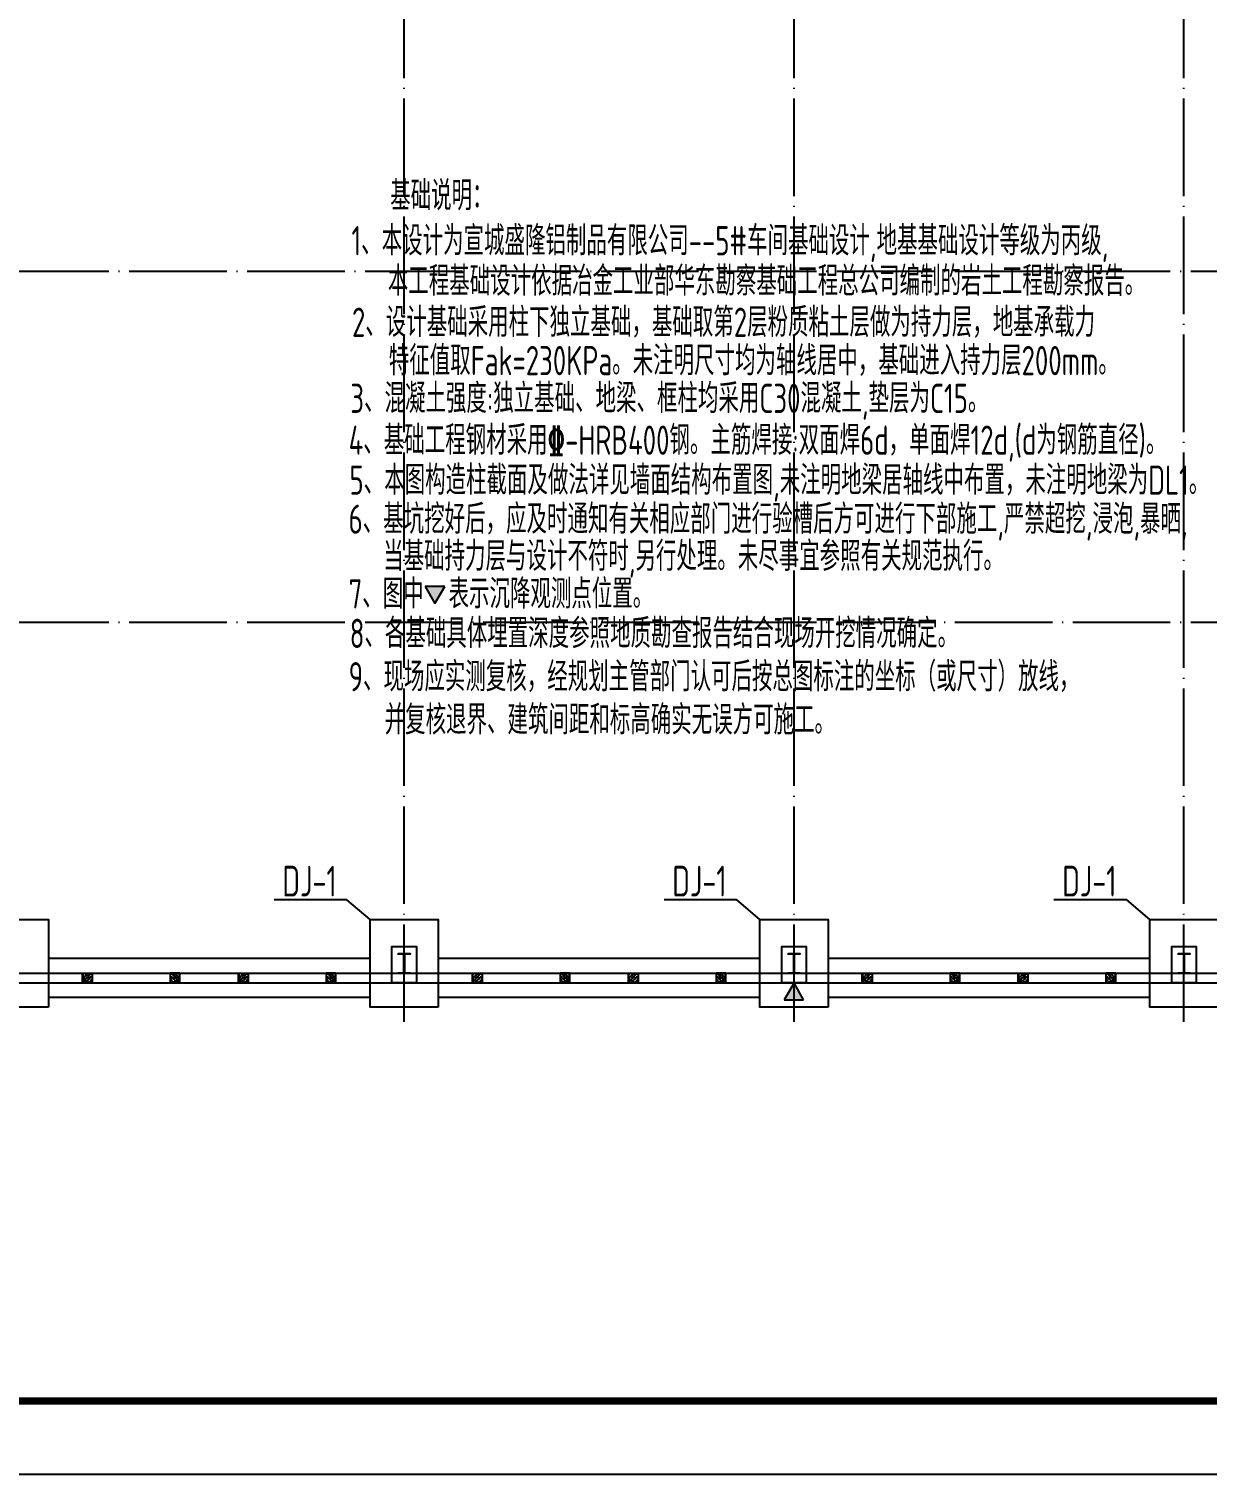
# Model space of a CAD drawing. Extents: x 32461 to 372567, y -698896 to 182569.
# Drawn here: x 105393 to 129568, y -64707 to -35060 of the extents above; entities that cross this region are included whole.
import ezdxf

# ---------------------------------------------------------------- set-up
doc = ezdxf.new("R2010")
doc.units = 0
doc.header["$LTSCALE"] = 1000
doc.header["$MEASUREMENT"] = 0
doc.linetypes.add('DASHDOT', pattern=[25.4, 12.7, -6.35, 0, -6.35])
doc.linetypes.add('DOTE', pattern=[2.42, 2, -0.2, 0.02, -0.2])
for name, color, linetype in [('DHX', 1, 'DASHDOT'), ('DOTE', 252, 'CONTINUOUS'), ('GZ', 30, 'CONTINUOUS'), ('PUB_TITLE', 4, 'CONTINUOUS'), ('S1', 2, 'CONTINUOUS'), ('TEXT', 7, 'CONTINUOUS'), ('WALL', 6, 'CONTINUOUS'), ('基础', 2, 'CONTINUOUS'), ('基础编号', 255, 'CONTINUOUS'), ('柱', 2, 'CONTINUOUS'), ('钢柱', 3, 'CONTINUOUS')]:
    doc.layers.add(name, color=color, linetype=linetype)
doc.styles.add('TSSD_DIMENSION', font='Tssdeng.shx', dxfattribs={"width": 0.8, "bigfont": 'hztxt.shx'})
doc.styles.add('TSSD_REIN', font='atssdeng.shx', dxfattribs={"width": 0.7, "bigfont": 'atssdchn.shx'})

msp = doc.modelspace()

# ---------------------------------------------------------------- hatches: boundary and pattern name
at = {"layer": 'DHX'}
for points in [[(113924.8, -46499.8), (113525, -46499.8), (113721.7, -46847.8)], [(120890, -54978.6), (121289.7, -54978.6), (121093.1, -54630.6)]]:
    msp.add_hatch(color=256, dxfattribs=at).paths.add_polyline_path(points)
at = {"layer": 'GZ'}
h = msp.add_hatch(dxfattribs=at)
h.set_pattern_fill('钢筋混凝土', color=256, scale=20, style=0)
h.set_pattern_definition([(225, (160077.446, 21174.6), (35.35534, -35.35534), []), (230, (160077.45, 21174.6), (-143.45204, 12.55043), [15, -165]), (175, (160077.45, 21174.6), (27.75027, -150.43843), [12, -132]), (280.4514, (160065.49, 21175.65), (-115.70188, -137.8879), [12.74804, -140.22842]), (226.1842, (160077.45, 21134.6), (-213.4482, 33.1038), [22.5, -247.5]), (276.6356, (160059.66, 21137.36), (-186.93254, -194.82357), [19.12206, -210.3426]), (171.1842, (160077.45, 21134.6), (-186.9324, -194.8237), [18, -198]), (201, (160057.45, 21144.6), (-119.38141, 80.52378), [15, -165]), (146, (160057.45, 21144.6), (-48.66307, -145.03), [12, -132]), (251.4514, (160047.5, 21151.31), (-168.04453, -64.5061), [12.74804, -140.22842]), (217.5, (160077.446, 21174.6), (-2.43197, -66.57877), [0, -130.4, 0, -134, 0, -132.5]), (187.5, (160077.446, 21174.6), (-52.61391, -78.88234), [0, -76.4, 0, -127.4, 0, -50.5]), (147.5, (160122.046, 21174.6), (-106.764487, 4.510974), [0, -50, 0, -156, 0, -207]), (137.5, (160142.05, 21174.6), (-116.63723, -20.021), [0, -65, 0, -103.6, 0, -147])])
h.paths.add_polyline_path([(106692.8, -54630.6), (106492.8, -54630.6), (106492.8, -54430.6), (106692.8, -54430.6)])
h = msp.add_hatch(dxfattribs=at)
h.set_pattern_fill('钢筋混凝土', color=256, scale=20, style=0)
h.set_pattern_definition([(315, (54908.16, 21174.6), (-35.35534, -35.35534), []), (310, (54908.16, 21174.6), (143.45204, 12.55043), [15, -165]), (5, (54908.16, 21174.6), (-27.75027, -150.43843), [12, -132]), (259.5486, (54920.12, 21175.65), (115.70188, -137.8879), [12.74804, -140.22842]), (313.8158, (54908.16, 21134.6), (213.4482, 33.1038), [22.5, -247.5]), (263.3644, (54925.95, 21137.36), (186.93254, -194.82357), [19.12206, -210.3426]), (8.8158, (54908.16, 21134.6), (186.9324, -194.8237), [18, -198]), (339, (54928.16, 21144.6), (119.38141, 80.52378), [15, -165]), (34, (54928.16, 21144.6), (48.66307, -145.03), [12, -132]), (288.5486, (54938.11, 21151.31), (168.04453, -64.5061), [12.74804, -140.22842]), (322.5, (54908.16, 21174.6), (2.43197, -66.57877), [0, -130.4, 0, -134, 0, -132.5]), (352.5, (54908.16, 21174.6), (52.61391, -78.88234), [0, -76.4, 0, -127.4, 0, -50.5]), (32.5, (54863.56, 21174.6), (106.764487, 4.510974), [0, -50, 0, -156, 0, -207]), (42.5, (54843.56, 21174.6), (116.63723, -20.021), [0, -65, 0, -103.6, 0, -147])])
h.paths.add_polyline_path([(108292.8, -54630.6), (108492.8, -54630.6), (108492.8, -54430.6), (108292.8, -54430.6)])
h = msp.add_hatch(dxfattribs=at)
h.set_pattern_fill('钢筋混凝土', color=256, scale=20, style=0)
h.set_pattern_definition([(225, (163277.75, 21174.6), (35.35534, -35.35534), []), (230, (163277.75, 21174.6), (-143.45204, 12.55043), [15, -165]), (175, (163277.75, 21174.6), (27.75027, -150.43843), [12, -132]), (280.4514, (163265.8, 21175.65), (-115.70188, -137.8879), [12.74804, -140.22842]), (226.1842, (163277.75, 21134.6), (-213.4482, 33.1038), [22.5, -247.5]), (276.6356, (163259.96, 21137.36), (-186.93254, -194.82357), [19.12206, -210.3426]), (171.1842, (163277.75, 21134.6), (-186.9324, -194.8237), [18, -198]), (201, (163257.75, 21144.6), (-119.38141, 80.52378), [15, -165]), (146, (163257.75, 21144.6), (-48.66307, -145.03), [12, -132]), (251.4514, (163247.8, 21151.31), (-168.04453, -64.5061), [12.74804, -140.22842]), (217.5, (163277.75, 21174.6), (-2.43197, -66.57877), [0, -130.4, 0, -134, 0, -132.5]), (187.5, (163277.75, 21174.6), (-52.61391, -78.88234), [0, -76.4, 0, -127.4, 0, -50.5]), (147.5, (163322.35, 21174.6), (-106.764487, 4.510974), [0, -50, 0, -156, 0, -207]), (137.5, (163342.35, 21174.6), (-116.63723, -20.021), [0, -65, 0, -103.6, 0, -147])])
h.paths.add_polyline_path([(109893.1, -54630.6), (109693.1, -54630.6), (109693.1, -54430.6), (109893.1, -54430.6)])
h = msp.add_hatch(dxfattribs=at)
h.set_pattern_fill('钢筋混凝土', color=256, scale=20, style=0)
h.set_pattern_definition([(315, (58108.467, 21174.6), (-35.35534, -35.35534), []), (310, (58108.47, 21174.6), (143.45204, 12.55043), [15, -165]), (5, (58108.47, 21174.6), (-27.75027, -150.43843), [12, -132]), (259.5486, (58120.42, 21175.65), (115.70188, -137.8879), [12.74804, -140.22842]), (313.8158, (58108.47, 21134.6), (213.4482, 33.1038), [22.5, -247.5]), (263.3644, (58126.25, 21137.36), (186.93254, -194.82357), [19.12206, -210.3426]), (8.8158, (58108.47, 21134.6), (186.9324, -194.8237), [18, -198]), (339, (58128.47, 21144.6), (119.38141, 80.52378), [15, -165]), (34, (58128.47, 21144.6), (48.66307, -145.03), [12, -132]), (288.5486, (58138.42, 21151.31), (168.04453, -64.5061), [12.74804, -140.22842]), (322.5, (58108.467, 21174.6), (2.43197, -66.57877), [0, -130.4, 0, -134, 0, -132.5]), (352.5, (58108.47, 21174.6), (52.61391, -78.88234), [0, -76.4, 0, -127.4, 0, -50.5]), (32.5, (58063.867, 21174.6), (106.764487, 4.510974), [0, -50, 0, -156, 0, -207]), (42.5, (58043.87, 21174.6), (116.63723, -20.021), [0, -65, 0, -103.6, 0, -147])])
h.paths.add_polyline_path([(111493.1, -54630.6), (111693.1, -54630.6), (111693.1, -54430.6), (111493.1, -54430.6)])
h = msp.add_hatch(dxfattribs=at)
h.set_pattern_fill('钢筋混凝土', color=256, scale=20, style=0)
h.set_pattern_definition([(225, (168077.446, 21174.6), (35.35534, -35.35534), []), (230, (168077.45, 21174.6), (-143.45204, 12.55043), [15, -165]), (175, (168077.45, 21174.6), (27.75027, -150.43843), [12, -132]), (280.4514, (168065.49, 21175.65), (-115.70188, -137.8879), [12.74804, -140.22842]), (226.1842, (168077.45, 21134.6), (-213.4482, 33.1038), [22.5, -247.5]), (276.6356, (168059.66, 21137.36), (-186.93254, -194.82357), [19.12206, -210.3426]), (171.1842, (168077.45, 21134.6), (-186.9324, -194.8237), [18, -198]), (201, (168057.45, 21144.6), (-119.38141, 80.52378), [15, -165]), (146, (168057.45, 21144.6), (-48.66307, -145.03), [12, -132]), (251.4514, (168047.5, 21151.31), (-168.04453, -64.5061), [12.74804, -140.22842]), (217.5, (168077.446, 21174.6), (-2.43197, -66.57877), [0, -130.4, 0, -134, 0, -132.5]), (187.5, (168077.446, 21174.6), (-52.61391, -78.88234), [0, -76.4, 0, -127.4, 0, -50.5]), (147.5, (168122.046, 21174.6), (-106.764487, 4.510974), [0, -50, 0, -156, 0, -207]), (137.5, (168142.05, 21174.6), (-116.63723, -20.021), [0, -65, 0, -103.6, 0, -147])])
h.paths.add_polyline_path([(114692.8, -54630.6), (114492.8, -54630.6), (114492.8, -54430.6), (114692.8, -54430.6)])
h = msp.add_hatch(dxfattribs=at)
h.set_pattern_fill('钢筋混凝土', color=256, scale=20, style=0)
h.set_pattern_definition([(315, (62908.16, 21174.6), (-35.35534, -35.35534), []), (310, (62908.16, 21174.6), (143.45204, 12.55043), [15, -165]), (5, (62908.16, 21174.6), (-27.75027, -150.43843), [12, -132]), (259.5486, (62920.12, 21175.65), (115.70188, -137.8879), [12.74804, -140.22842]), (313.8158, (62908.16, 21134.6), (213.4482, 33.1038), [22.5, -247.5]), (263.3644, (62925.95, 21137.36), (186.93254, -194.82357), [19.12206, -210.3426]), (8.8158, (62908.16, 21134.6), (186.9324, -194.8237), [18, -198]), (339, (62928.16, 21144.6), (119.38141, 80.52378), [15, -165]), (34, (62928.16, 21144.6), (48.66307, -145.03), [12, -132]), (288.5486, (62938.11, 21151.31), (168.04453, -64.5061), [12.74804, -140.22842]), (322.5, (62908.16, 21174.6), (2.43197, -66.57877), [0, -130.4, 0, -134, 0, -132.5]), (352.5, (62908.16, 21174.6), (52.61391, -78.88234), [0, -76.4, 0, -127.4, 0, -50.5]), (32.5, (62863.56, 21174.6), (106.764487, 4.510974), [0, -50, 0, -156, 0, -207]), (42.5, (62843.56, 21174.6), (116.63723, -20.021), [0, -65, 0, -103.6, 0, -147])])
h.paths.add_polyline_path([(116292.8, -54630.6), (116492.8, -54630.6), (116492.8, -54430.6), (116292.8, -54430.6)])
h = msp.add_hatch(dxfattribs=at)
h.set_pattern_fill('钢筋混凝土', color=256, scale=20, style=0)
h.set_pattern_definition([(225, (171277.75, 21174.6), (35.35534, -35.35534), []), (230, (171277.75, 21174.6), (-143.45204, 12.55043), [15, -165]), (175, (171277.75, 21174.6), (27.75027, -150.43843), [12, -132]), (280.4514, (171265.8, 21175.65), (-115.70188, -137.8879), [12.74804, -140.22842]), (226.1842, (171277.75, 21134.6), (-213.4482, 33.1038), [22.5, -247.5]), (276.6356, (171259.96, 21137.36), (-186.93254, -194.82357), [19.12206, -210.3426]), (171.1842, (171277.75, 21134.6), (-186.9324, -194.8237), [18, -198]), (201, (171257.75, 21144.6), (-119.38141, 80.52378), [15, -165]), (146, (171257.75, 21144.6), (-48.66307, -145.03), [12, -132]), (251.4514, (171247.8, 21151.31), (-168.04453, -64.5061), [12.74804, -140.22842]), (217.5, (171277.75, 21174.6), (-2.43197, -66.57877), [0, -130.4, 0, -134, 0, -132.5]), (187.5, (171277.75, 21174.6), (-52.61391, -78.88234), [0, -76.4, 0, -127.4, 0, -50.5]), (147.5, (171322.35, 21174.6), (-106.764487, 4.510974), [0, -50, 0, -156, 0, -207]), (137.5, (171342.35, 21174.6), (-116.63723, -20.021), [0, -65, 0, -103.6, 0, -147])])
h.paths.add_polyline_path([(117893.1, -54630.6), (117693.1, -54630.6), (117693.1, -54430.6), (117893.1, -54430.6)])
h = msp.add_hatch(dxfattribs=at)
h.set_pattern_fill('钢筋混凝土', color=256, scale=20, style=0)
h.set_pattern_definition([(315, (66108.467, 21174.6), (-35.35534, -35.35534), []), (310, (66108.47, 21174.6), (143.45204, 12.55043), [15, -165]), (5, (66108.47, 21174.6), (-27.75027, -150.43843), [12, -132]), (259.5486, (66120.42, 21175.65), (115.70188, -137.8879), [12.74804, -140.22842]), (313.8158, (66108.47, 21134.6), (213.4482, 33.1038), [22.5, -247.5]), (263.3644, (66126.25, 21137.36), (186.93254, -194.82357), [19.12206, -210.3426]), (8.8158, (66108.47, 21134.6), (186.9324, -194.8237), [18, -198]), (339, (66128.47, 21144.6), (119.38141, 80.52378), [15, -165]), (34, (66128.47, 21144.6), (48.66307, -145.03), [12, -132]), (288.5486, (66138.42, 21151.31), (168.04453, -64.5061), [12.74804, -140.22842]), (322.5, (66108.467, 21174.6), (2.43197, -66.57877), [0, -130.4, 0, -134, 0, -132.5]), (352.5, (66108.47, 21174.6), (52.61391, -78.88234), [0, -76.4, 0, -127.4, 0, -50.5]), (32.5, (66063.867, 21174.6), (106.764487, 4.510974), [0, -50, 0, -156, 0, -207]), (42.5, (66043.87, 21174.6), (116.63723, -20.021), [0, -65, 0, -103.6, 0, -147])])
h.paths.add_polyline_path([(119493.1, -54630.6), (119693.1, -54630.6), (119693.1, -54430.6), (119493.1, -54430.6)])
h = msp.add_hatch(dxfattribs=at)
h.set_pattern_fill('钢筋混凝土', color=256, scale=20, style=0)
h.set_pattern_definition([(225, (176077.446, 21174.6), (35.35534, -35.35534), []), (230, (176077.45, 21174.6), (-143.45204, 12.55043), [15, -165]), (175, (176077.45, 21174.6), (27.75027, -150.43843), [12, -132]), (280.4514, (176065.49, 21175.65), (-115.70188, -137.8879), [12.74804, -140.22842]), (226.1842, (176077.45, 21134.6), (-213.4482, 33.1038), [22.5, -247.5]), (276.6356, (176059.66, 21137.36), (-186.93254, -194.82357), [19.12206, -210.3426]), (171.1842, (176077.45, 21134.6), (-186.9324, -194.8237), [18, -198]), (201, (176057.45, 21144.6), (-119.38141, 80.52378), [15, -165]), (146, (176057.45, 21144.6), (-48.66307, -145.03), [12, -132]), (251.4514, (176047.5, 21151.31), (-168.04453, -64.5061), [12.74804, -140.22842]), (217.5, (176077.446, 21174.6), (-2.43197, -66.57877), [0, -130.4, 0, -134, 0, -132.5]), (187.5, (176077.446, 21174.6), (-52.61391, -78.88234), [0, -76.4, 0, -127.4, 0, -50.5]), (147.5, (176122.046, 21174.6), (-106.764487, 4.510974), [0, -50, 0, -156, 0, -207]), (137.5, (176142.05, 21174.6), (-116.63723, -20.021), [0, -65, 0, -103.6, 0, -147])])
h.paths.add_polyline_path([(122692.8, -54630.6), (122492.8, -54630.6), (122492.8, -54430.6), (122692.8, -54430.6)])
h = msp.add_hatch(dxfattribs=at)
h.set_pattern_fill('钢筋混凝土', color=256, scale=20, style=0)
h.set_pattern_definition([(315, (70908.16, 21174.6), (-35.35534, -35.35534), []), (310, (70908.16, 21174.6), (143.45204, 12.55043), [15, -165]), (5, (70908.16, 21174.6), (-27.75027, -150.43843), [12, -132]), (259.5486, (70920.12, 21175.65), (115.70188, -137.8879), [12.74804, -140.22842]), (313.8158, (70908.16, 21134.6), (213.4482, 33.1038), [22.5, -247.5]), (263.3644, (70925.95, 21137.36), (186.93254, -194.82357), [19.12206, -210.3426]), (8.8158, (70908.16, 21134.6), (186.9324, -194.8237), [18, -198]), (339, (70928.16, 21144.6), (119.38141, 80.52378), [15, -165]), (34, (70928.16, 21144.6), (48.66307, -145.03), [12, -132]), (288.5486, (70938.11, 21151.31), (168.04453, -64.5061), [12.74804, -140.22842]), (322.5, (70908.16, 21174.6), (2.43197, -66.57877), [0, -130.4, 0, -134, 0, -132.5]), (352.5, (70908.16, 21174.6), (52.61391, -78.88234), [0, -76.4, 0, -127.4, 0, -50.5]), (32.5, (70863.56, 21174.6), (106.764487, 4.510974), [0, -50, 0, -156, 0, -207]), (42.5, (70843.56, 21174.6), (116.63723, -20.021), [0, -65, 0, -103.6, 0, -147])])
h.paths.add_polyline_path([(124292.8, -54630.6), (124492.8, -54630.6), (124492.8, -54430.6), (124292.8, -54430.6)])
h = msp.add_hatch(dxfattribs=at)
h.set_pattern_fill('钢筋混凝土', color=256, scale=20, style=0)
h.set_pattern_definition([(225, (179277.75, 21174.6), (35.35534, -35.35534), []), (230, (179277.75, 21174.6), (-143.45204, 12.55043), [15, -165]), (175, (179277.75, 21174.6), (27.75027, -150.43843), [12, -132]), (280.4514, (179265.8, 21175.65), (-115.70188, -137.8879), [12.74804, -140.22842]), (226.1842, (179277.75, 21134.6), (-213.4482, 33.1038), [22.5, -247.5]), (276.6356, (179259.96, 21137.36), (-186.93254, -194.82357), [19.12206, -210.3426]), (171.1842, (179277.75, 21134.6), (-186.9324, -194.8237), [18, -198]), (201, (179257.75, 21144.6), (-119.38141, 80.52378), [15, -165]), (146, (179257.75, 21144.6), (-48.66307, -145.03), [12, -132]), (251.4514, (179247.8, 21151.31), (-168.04453, -64.5061), [12.74804, -140.22842]), (217.5, (179277.75, 21174.6), (-2.43197, -66.57877), [0, -130.4, 0, -134, 0, -132.5]), (187.5, (179277.75, 21174.6), (-52.61391, -78.88234), [0, -76.4, 0, -127.4, 0, -50.5]), (147.5, (179322.35, 21174.6), (-106.764487, 4.510974), [0, -50, 0, -156, 0, -207]), (137.5, (179342.35, 21174.6), (-116.63723, -20.021), [0, -65, 0, -103.6, 0, -147])])
h.paths.add_polyline_path([(125893.1, -54630.6), (125693.1, -54630.6), (125693.1, -54430.6), (125893.1, -54430.6)])
h = msp.add_hatch(dxfattribs=at)
h.set_pattern_fill('钢筋混凝土', color=256, scale=20, style=0)
h.set_pattern_definition([(315, (74108.467, 21174.6), (-35.35534, -35.35534), []), (310, (74108.47, 21174.6), (143.45204, 12.55043), [15, -165]), (5, (74108.47, 21174.6), (-27.75027, -150.43843), [12, -132]), (259.5486, (74120.42, 21175.65), (115.70188, -137.8879), [12.74804, -140.22842]), (313.8158, (74108.47, 21134.6), (213.4482, 33.1038), [22.5, -247.5]), (263.3644, (74126.25, 21137.36), (186.93254, -194.82357), [19.12206, -210.3426]), (8.8158, (74108.47, 21134.6), (186.9324, -194.8237), [18, -198]), (339, (74128.47, 21144.6), (119.38141, 80.52378), [15, -165]), (34, (74128.47, 21144.6), (48.66307, -145.03), [12, -132]), (288.5486, (74138.42, 21151.31), (168.04453, -64.5061), [12.74804, -140.22842]), (322.5, (74108.467, 21174.6), (2.43197, -66.57877), [0, -130.4, 0, -134, 0, -132.5]), (352.5, (74108.47, 21174.6), (52.61391, -78.88234), [0, -76.4, 0, -127.4, 0, -50.5]), (32.5, (74063.867, 21174.6), (106.764487, 4.510974), [0, -50, 0, -156, 0, -207]), (42.5, (74043.87, 21174.6), (116.63723, -20.021), [0, -65, 0, -103.6, 0, -147])])
h.paths.add_polyline_path([(127493.1, -54630.6), (127693.1, -54630.6), (127693.1, -54430.6), (127493.1, -54430.6)])

# ---------------------------------------------------------------- linework, layer by layer
at = {"layer": 'DHX'}
for points in [[(113924.8, -46499.8), (113525, -46499.8), (113721.7, -46847.8)], [(120890, -54978.6), (121289.7, -54978.6), (121093.1, -54630.6)]]:
    msp.add_lwpolyline(points, close=True, dxfattribs=at)
at = {"layer": 'DOTE', "color": 251, "linetype": 'DOTE'}
for p, q in [((113093.1, -55430.6), (113093.1, -10430.6)), ((121093.1, -55430.6), (121093.1, -10430.6)), ((129093.1, -55430.6), (129093.1, -10430.6)), ((88093.1, -40030.6), (154193.1, -40030.6)), ((88093.1, -47230.6), (154293.1, -47230.6)), ((88093.1, -54430.6), (154093.1, -54430.6))]:
    msp.add_line(p, q, dxfattribs=at)
at = {"layer": 'GZ'}
for points in [[(106692.8, -54630.6), (106492.8, -54630.6), (106492.8, -54430.6), (106692.8, -54430.6)], [(108292.8, -54630.6), (108492.8, -54630.6), (108492.8, -54430.6), (108292.8, -54430.6)], [(109893.1, -54630.6), (109693.1, -54630.6), (109693.1, -54430.6), (109893.1, -54430.6)], [(111493.1, -54630.6), (111693.1, -54630.6), (111693.1, -54430.6), (111493.1, -54430.6)], [(114692.8, -54630.6), (114492.8, -54630.6), (114492.8, -54430.6), (114692.8, -54430.6)], [(116292.8, -54630.6), (116492.8, -54630.6), (116492.8, -54430.6), (116292.8, -54430.6)], [(117893.1, -54630.6), (117693.1, -54630.6), (117693.1, -54430.6), (117893.1, -54430.6)], [(119493.1, -54630.6), (119693.1, -54630.6), (119693.1, -54430.6), (119493.1, -54430.6)], [(122692.8, -54630.6), (122492.8, -54630.6), (122492.8, -54430.6), (122692.8, -54430.6)], [(124292.8, -54630.6), (124492.8, -54630.6), (124492.8, -54430.6), (124292.8, -54430.6)], [(125893.1, -54630.6), (125693.1, -54630.6), (125693.1, -54430.6), (125893.1, -54430.6)], [(127493.1, -54630.6), (127693.1, -54630.6), (127693.1, -54430.6), (127493.1, -54430.6)]]:
    msp.add_lwpolyline(points, close=True, dxfattribs=at)
at = {"layer": 'PUB_TITLE'}
msp.add_lwpolyline([(74273.1, -64706.8), (185723.1, -64706.8), (185723.1, -1706.8), (74273.1, -1706.8)], close=True, dxfattribs=at)
at = {"layer": 'PUB_TITLE', "const_width": 150}
msp.add_lwpolyline([(78023.1, -63206.8), (184223.1, -63206.8), (184223.1, -3206.8), (78023.1, -3206.8)], close=True, dxfattribs=at)
at = {"layer": 'S1'}
for p, q in [((112393.1, -54130.6), (105793.1, -54130.6)), ((120393.1, -54130.6), (113793.1, -54130.6)), ((128393.1, -54130.6), (121793.1, -54130.6)), ((112393.1, -54930.6), (105793.1, -54930.6)), ((120393.1, -54930.6), (113793.1, -54930.6)), ((128393.1, -54930.6), (121793.1, -54930.6))]:
    msp.add_line(p, q, dxfattribs=at)
at = {"layer": 'WALL'}
for p, q in [((89093.1, -54430.6), (153093.1, -54430.6)), ((88893.1, -54630.6), (153293.1, -54630.6))]:
    msp.add_line(p, q, dxfattribs=at)
at = {"layer": '基础'}
for points in [[(105793.1, -55130.6), (104393.1, -55130.6), (104393.1, -53330.6), (105793.1, -53330.6)], [(113793.1, -55130.6), (112393.1, -55130.6), (112393.1, -53330.6), (113793.1, -53330.6)], [(121793.1, -55130.6), (120393.1, -55130.6), (120393.1, -53330.6), (121793.1, -53330.6)], [(129793.1, -55130.6), (128393.1, -55130.6), (128393.1, -53330.6), (129793.1, -53330.6)]]:
    msp.add_lwpolyline(points, close=True, dxfattribs=at)
at = {"layer": '基础编号'}
for points in [[(112393.1, -53330.6), (111919.3, -52923.8), (110426.5, -52923.8)], [(120393.1, -53330.6), (119919.3, -52923.8), (118426.5, -52923.8)], [(128393.1, -53330.6), (127919.3, -52923.8), (126426.5, -52923.8)]]:
    msp.add_lwpolyline(points, dxfattribs=at)
at = {"layer": '柱'}
for points in [[(113343.1, -54630.6), (112843.1, -54630.6), (112843.1, -53880.6), (113343.1, -53880.6)], [(121343.1, -54630.6), (120843.1, -54630.6), (120843.1, -53880.6), (121343.1, -53880.6)], [(129343.1, -54630.6), (128843.1, -54630.6), (128843.1, -53880.6), (129343.1, -53880.6)]]:
    msp.add_lwpolyline(points, close=True, dxfattribs=at)
at = {"layer": '钢柱'}
for points in [[(112973.1, -54030.6), (113213.1, -54030.6), (113213.1, -54040.6), (113097.1, -54040.6), (113097.1, -54420.6), (113213.1, -54420.6), (113213.1, -54430.6), (112973.1, -54430.6), (112973.1, -54420.6), (113089.1, -54420.6), (113089.1, -54040.6), (112973.1, -54040.6), (112973.1, -54030.6)], [(120973.1, -54030.6), (121213.1, -54030.6), (121213.1, -54040.6), (121097.1, -54040.6), (121097.1, -54420.6), (121213.1, -54420.6), (121213.1, -54430.6), (120973.1, -54430.6), (120973.1, -54420.6), (121089.1, -54420.6), (121089.1, -54040.6), (120973.1, -54040.6), (120973.1, -54030.6)], [(128973.1, -54030.6), (129213.1, -54030.6), (129213.1, -54040.6), (129097.1, -54040.6), (129097.1, -54420.6), (129213.1, -54420.6), (129213.1, -54430.6), (128973.1, -54430.6), (128973.1, -54420.6), (129089.1, -54420.6), (129089.1, -54040.6), (128973.1, -54040.6), (128973.1, -54030.6)]]:
    msp.add_lwpolyline(points, dxfattribs=at)

# ---------------------------------------------------------------- texts
at = {"layer": 'TEXT', "color": 2, "style": 'TSSD_DIMENSION', "width": 0.7}
for s, p in [('基础说明：', (112807.1, -38779.8)), ('1、本设计为宣城盛隆铝制品有限公司--5#车间基础设计,地基基础设计等级为丙级,', (112011, -39705.5)), ('本工程基础设计依据冶金工业部华东勘察基础工程总公司编制的岩土工程勘察报告。', (112758.4, -40532.3)), ('2、设计基础采用柱下独立基础，基础取第2层粉质粘土层做为持力层，地基承载力', (112022.7, -41378.6)), ('特征值取Fak=230KPa。未注明尺寸均为轴线居中，基础进入持力层200mm。', (112777.7, -42164.7)), ('3、混凝土强度:独立基础、地梁、框柱均采用C30混凝土,垫层为C15。', (111988.5, -42939.2)), ('4、基础工程钢材采用%%132-HRB400钢。主筋焊接:双面焊6d，单面焊12d,(d为钢筋直径)。', (111954.1, -43797.5)), ('6、基坑挖好后，应及时通知有关相应部门进行验槽后方可进行下部施工,严禁超挖,浸泡,暴晒,', (111953.1, -45416.8)), ('当基础持力层与设计不符时,另行处理。未尽事宜参照有关规范执行。', (112662.4, -46177.3)), ('7、图中  表示沉降观测点位置。', (111953.4, -46950.2)), ('8、各基础具体埋置深度参照地质勘查报告结合现场开挖情况确定。', (111975.7, -47760.8)), ('9、现场应实测复核，经规划主管部门认可后按总图标注的坐标（或尺寸）放线，', (111953.9, -48649.2)), ('并复核退界、建筑间距和标高确实无误方可施工。', (112692.9, -49534.8))]:
    msp.add_text(s, height=600, dxfattribs=at).set_placement(p)
at = {"layer": 'TEXT', "color": 3, "style": 'TSSD_DIMENSION', "width": 0.7}
msp.add_text('5、本图构造柱截面及做法详见墙面结构布置图,未注明地梁居轴线中布置，未注明地梁为DL1。', height=600, dxfattribs=at).set_placement((111971.3, -44616.8))
at = {"layer": '基础编号', "style": 'TSSD_REIN', "width": 0.7}
for p in [(110594.4, -52858.1), (118594.4, -52858.1), (126594.4, -52858.1)]:
    msp.add_text('DJ-1', height=630, dxfattribs=at).set_placement(p)

doc.saveas('drawing.dxf')
